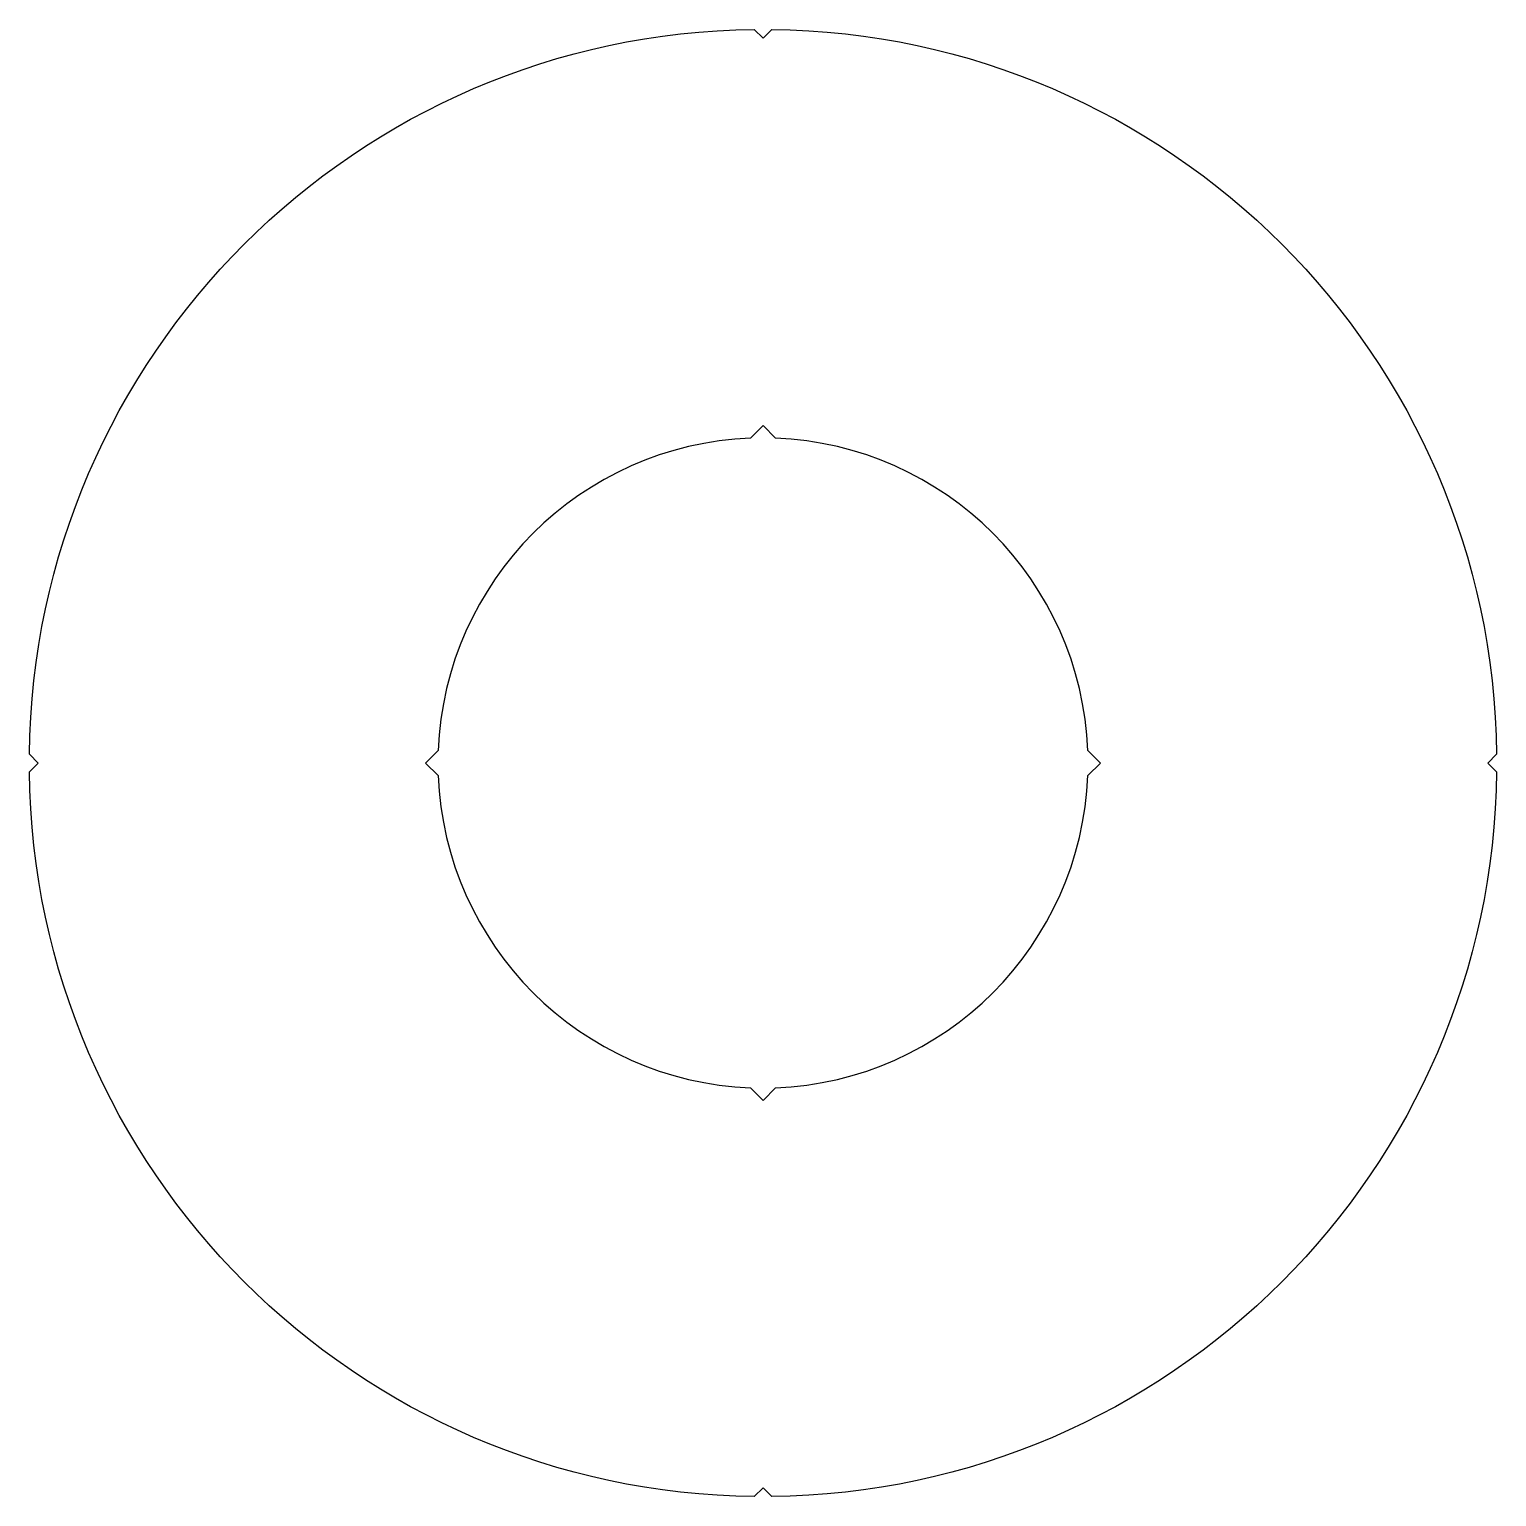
# Model space of a CAD drawing. Extents: x -293 to 293, y -293 to 293.
import ezdxf

# ---------------------------------------------------------------- set-up
doc = ezdxf.new("R2010")
doc.units = 0

msp = doc.modelspace()

# ---------------------------------------------------------------- linework, layer by layer
at = {"layer": '1'}
for points in [[(293.48, 3.48), (290, 0), (293.48, -3.48, -0.407286), (3.48, -293.48), (0, -290), (-3.48, -293.48, -0.407286), (-293.48, -3.48), (-290, 0), (-293.48, 3.48, -0.407286), (-3.48, 293.48), (0, 290), (3.48, 293.48, -0.407286)], [(135, 0), (129.9, 5, 0.391853), (5, 129.9), (0, 135), (-5, 129.9, 0.391853), (-129.9, 5), (-135, 0), (-129.9, -5, 0.391853), (-5, -129.9), (0, -135), (5, -129.9, 0.391853), (129.9, -5)]]:
    msp.add_lwpolyline(points, format="xyb", close=True, dxfattribs=at)

doc.saveas('drawing.dxf')
